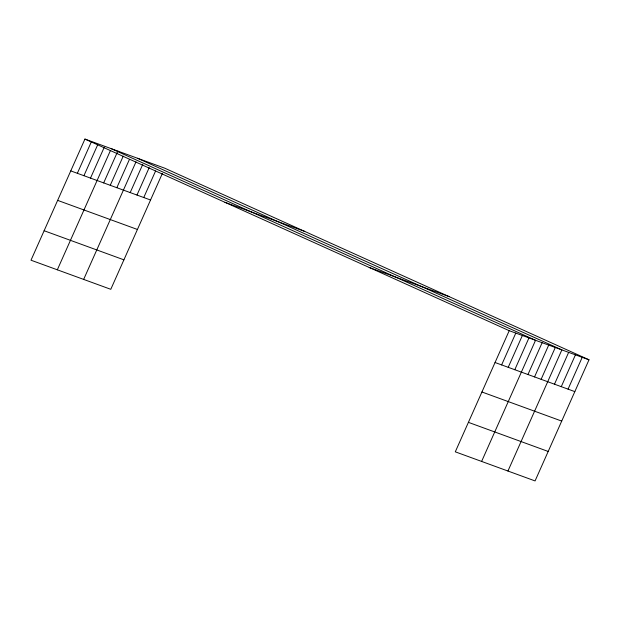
<?xml version="1.0" encoding="UTF-8"?>
<svg xmlns="http://www.w3.org/2000/svg" width="620" height="620" viewBox="0 0 620 620"><rect width="100%" height="100%" fill="white"/><g stroke="black" fill="none" stroke-linecap="round" stroke-linejoin="round"><path stroke-width="0.93" d="M589 359.794L509.214 330.692L455.289 451.825L535.068 480.926L589 359.794L164.711 168.175L84.932 139.074L31 260.206L110.786 289.308L162.355 173.484M77.345 173.298L91.512 141.476M83.925 175.7L97.704 144.762M90.505 178.103L104.284 147.165M57.327 269.808L110.476 150.443M103.672 182.908L117.839 151.078M110.251 185.303L123.241 156.132M116.839 187.705L129.433 159.417M83.653 279.411L136.013 161.82M130.2 192.58L142.794 164.292M136.981 195.052L149.18 167.648M143.763 197.524L155.574 171.004M501.627 364.917L515.801 333.095M508.214 367.319L522.381 335.49M514.794 369.721L528.961 337.892M481.616 461.427L535.548 340.295L111.259 148.676M527.961 374.519L542.128 342.697M534.541 376.921L548.708 345.1M541.12 379.324L555.295 347.495M507.943 471.029L561.875 349.897L137.586 158.278M554.489 384.199L568.656 352.369M561.271 386.671L575.438 354.849M568.052 389.143L582.219 357.322M224.944 202.306L304.73 231.407M369.202 267.46L448.989 296.562M70.765 170.903L150.544 200.004M57.637 200.369L137.423 229.47M495.047 362.514L574.833 391.615M44.121 230.733L123.907 259.834M481.926 391.987L561.712 421.089M468.41 422.352L548.189 451.453M84.932 139.074L509.214 330.692"/></g></svg>
